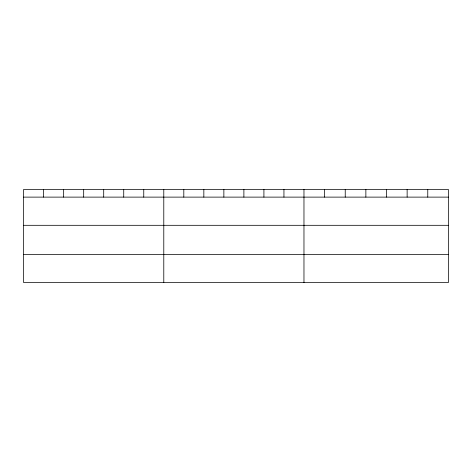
<?xml version="1.0" encoding="UTF-8"?>
<svg xmlns="http://www.w3.org/2000/svg" width="472" height="472" viewBox="0 0 472 472"><rect width="100%" height="100%" fill="white"/><g stroke="black" fill="none" stroke-linecap="round" stroke-linejoin="round"><path stroke-width="0.71" d="M448.4 225.309L448.4 189.455L23.6 189.455L23.6 282.545L448.4 282.545L448.4 225.309L23.6 225.309M23.6 197.119L448.4 197.119M23.6 254.355L448.4 254.355M427.768 189.455L427.768 197.119M407.135 189.455L407.135 197.119M386.503 189.455L386.503 197.119M365.865 189.455L365.865 197.119M345.233 189.455L345.233 197.119M324.6 189.455L324.6 197.119M303.968 189.455L303.968 282.545M283.943 189.455L283.943 197.119M263.913 189.455L263.913 197.119M243.888 189.455L243.888 197.119M223.864 189.455L223.864 197.119M203.839 189.455L203.839 197.119M183.809 189.455L183.809 197.119M163.784 189.455L163.784 282.545M143.759 189.455L143.759 197.119M123.729 189.455L123.729 197.119M103.704 189.455L103.704 197.119M83.68 189.455L83.68 197.119M63.655 189.455L63.655 197.119M43.625 189.455L43.625 197.119"/></g></svg>
